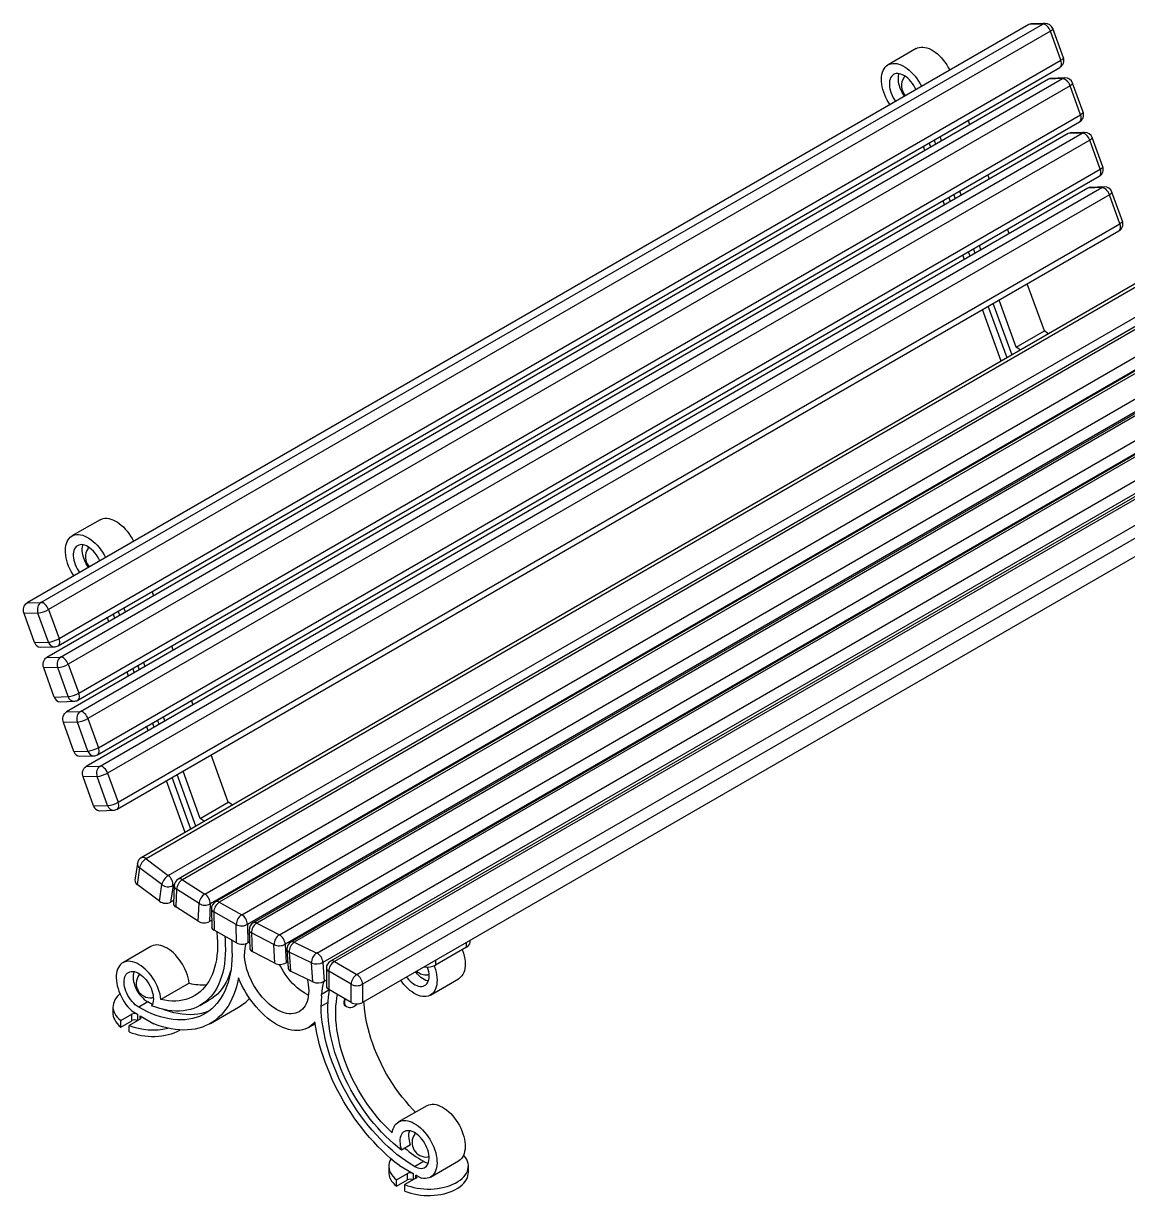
# Model space of a CAD drawing. Header units: millimetres. Extents: x 4278 to 10218, y -3534 to 666.
# Drawn here: x 8074 to 9461, y -2297 to -824 of the extents above; entities that cross this region are included whole.
import ezdxf

# ---------------------------------------------------------------- set-up
doc = ezdxf.new("R2010")
doc.units = ezdxf.units.MM

# ---------------------------------------------------------------- blocks, each defined once
blk = doc.blocks.new('izometria')
at = {"linetype": 'Continuous'}
for p, q in [((2817.1, 1746.8), (1558.5, 1020.2)), ((1576, 1020.8), (2834.6, 1747.4)), ((2844.2, 1738.5), (1585.5, 1011.9)), ((2834.6, 1747.4), (2817.1, 1746.8)), ((2837.6, 1748.3), (2820.1, 1747.7)), ((2857.4, 1702), (2844.2, 1738.5)), ((2860.5, 1705.2), (2847.3, 1741.7)), ((2675.6, 1716.7), (2640.2, 1696.3)), ((1598.7, 975.4), (2857.4, 1702)), ((1597.5, 966.5), (2856.1, 1693.1)), ((1600.7, 952.3), (2859.4, 1678.9)), ((2859.4, 1678.9), (2841.9, 1678.4)), ((2862.4, 1679.8), (2844.9, 1679.2)), ((2841.9, 1678.4), (1583.2, 951.8)), ((2868.9, 1670), (1610.3, 943.4)), ((2882.1, 1633.5), (2868.9, 1670)), ((2885.3, 1636.7), (2872.1, 1673.2)), ((1622.2, 898), (2880.9, 1624.6)), ((1623.5, 906.9), (2882.1, 1633.5)), ((2742.9, 1621.2), (2740.9, 1626.6)), ((2866.6, 1609.9), (1608, 883.3)), ((1625.5, 883.9), (2884.1, 1610.5)), ((2707.5, 1600.8), (2705.6, 1606.2)), ((2884.1, 1610.5), (2866.6, 1609.9)), ((2887.1, 1611.4), (2869.6, 1610.8)), ((2893.7, 1601.6), (1635, 875)), ((2686.6, 1588.7), (2684.7, 1594.1)), ((2693.9, 1593), (2692, 1598.3)), ((2700.2, 1596.6), (2698.3, 1602)), ((2906.9, 1565.1), (2893.7, 1601.6)), ((2910, 1568.3), (2896.8, 1604.8)), ((1648.2, 838.4), (2906.9, 1565.1)), ((1647, 829.6), (2905.6, 1556.2)), ((2767.6, 1552.8), (2765.7, 1558.1)), ((2891.4, 1541.5), (1632.7, 814.9)), ((1650.2, 815.4), (2908.9, 1542)), ((2918.4, 1533.1), (1659.8, 806.5)), ((2724.9, 1528.1), (2723, 1533.5)), ((2732.3, 1532.4), (2730.3, 1537.7)), ((2908.9, 1542), (2891.4, 1541.5)), ((2911.9, 1542.9), (2894.4, 1542.3)), ((2931.6, 1496.6), (2918.4, 1533.1)), ((2934.8, 1499.8), (2921.6, 1536.3)), ((2711.3, 1520.3), (2709.4, 1525.6)), ((2718.7, 1524.5), (2716.7, 1529.9)), ((1671.7, 761.1), (2930.4, 1487.7)), ((1673, 770), (2931.6, 1496.6)), ((2792.4, 1484.3), (2790.4, 1489.7)), ((2743.4, 1456.1), (2741.5, 1461.4)), ((2749.7, 1459.7), (2747.8, 1465.1)), ((2757, 1463.9), (2755.1, 1469.3)), ((2736.1, 1451.8), (2734.1, 1457.2)), ((2960.6, 1426.8), (1702, 700.2)), ((2966.7, 1425.6), (1708, 699)), ((2836.6, 1361.9), (2815.2, 1421.2)), ((1736, 677.9), (2994.6, 1404.5)), ((3007.1, 1399.9), (1748.4, 673.3)), ((3012.4, 1399.2), (1753.8, 672.6)), ((2801.3, 1341.5), (2779.8, 1400.8)), ((2782.3, 1323.9), (2758.9, 1388.7)), ((2789.7, 1328.1), (2766.2, 1393)), ((2796, 1331.7), (2772.5, 1396.6)), ((1782, 654.6), (3040.7, 1381.2)), ((3053.8, 1371.4), (1795.1, 644.8)), ((3058.7, 1371), (1800, 644.4)), ((3047.4, 1368.8), (1788.7, 642.2)), ((1828.3, 628.6), (3086.9, 1355.2)), ((2801.3, 1341.5), (2836.6, 1361.9)), ((3094.1, 1343), (1835.5, 616.4)), ((3101.2, 1345), (1842.6, 618.4)), ((3105.9, 1344.7), (1847.2, 618.1)), ((1875.5, 603.5), (3134.1, 1330.1)), ((3141.5, 1318.1), (1882.9, 591.5)), ((3148.6, 1320.8), (1889.9, 594.2)), ((3153, 1320.6), (1894.3, 594)), ((1922.5, 580.5), (3181.2, 1307.1)), ((3198.2, 1296.9), (1939.6, 570.3)), ((3203.2, 1296.4), (1944.6, 569.8)), ((3188.8, 1295.3), (1930.2, 568.7)), ((1972.8, 553.4), (3231.5, 1280)), ((3238.6, 1267.8), (1979.9, 541.2)), ((3238.6, 1244.9), (1979.9, 518.3)), ((1650.3, 1124.8), (1614.9, 1104.4)), ((1717.6, 1029.3), (1715.6, 1034.7)), ((1558.5, 1020.2), (1576, 1020.8)), ((1572.2, 1007.6), (1554.7, 1007)), ((1567.9, 970.5), (1554.7, 1007)), ((1585.4, 971.1), (1572.2, 1007.6)), ((1585.5, 1011.9), (1598.7, 975.4)), ((1661.3, 996.8), (1659.3, 1002.2)), ((1668.6, 1001.1), (1666.7, 1006.4)), ((1674.9, 1004.7), (1673, 1010.1)), ((1682.2, 1008.9), (1680.3, 1014.3)), ((1567.9, 970.5), (1585.4, 971.1)), ((1575.3, 964.6), (1592.8, 965.2)), ((1742.3, 960.9), (1740.4, 966.2)), ((1583.2, 951.8), (1600.7, 952.3)), ((1610.3, 943.4), (1623.5, 906.9)), ((1707, 940.5), (1705, 945.8)), ((1597, 939.1), (1579.5, 938.6)), ((1592.7, 902.1), (1579.5, 938.6)), ((1610.2, 902.6), (1597, 939.1)), ((1686, 928.4), (1684.1, 933.7)), ((1693.4, 932.6), (1691.4, 938)), ((1699.6, 936.2), (1697.7, 941.6)), ((1592.7, 902.1), (1610.2, 902.6)), ((1600, 896.1), (1617.6, 896.7)), ((1608, 883.3), (1625.5, 883.9)), ((1767.1, 892.4), (1765.1, 897.8)), ((1621.7, 870.7), (1604.2, 870.1)), ((1617.4, 833.6), (1604.2, 870.1)), ((1634.9, 834.2), (1621.7, 870.7)), ((1635, 875), (1648.2, 838.4)), ((1718.1, 864.2), (1716.2, 869.5)), ((1724.4, 867.8), (1722.4, 873.2)), ((1731.7, 872), (1729.8, 877.4)), ((1710.8, 859.9), (1708.8, 865.3)), ((1617.4, 833.6), (1634.9, 834.2)), ((1624.8, 827.7), (1642.3, 828.3)), ((1811.3, 770), (1789.9, 829.3)), ((1632.7, 814.9), (1650.2, 815.4)), ((1646.5, 802.2), (1628.9, 801.7)), ((1642.1, 765.2), (1628.9, 801.7)), ((1659.7, 765.7), (1646.5, 802.2)), ((1659.8, 806.5), (1673, 770)), ((1757, 732), (1733.6, 796.8)), ((1764.4, 736.2), (1740.9, 801.1)), ((1770.7, 739.8), (1747.2, 804.7)), ((1776, 749.6), (1754.5, 808.9)), ((1642.1, 765.2), (1659.7, 765.7)), ((1776, 749.6), (1811.3, 770)), ((1649.5, 759.2), (1667, 759.8)), ((1697.1, 692.9), (1694.1, 672)), ((1708, 699), (1736, 677.9)), ((1699.9, 687.4), (1696.9, 666.5)), ((1727.9, 666.4), (1699.9, 687.4)), ((1724.9, 645.5), (1696.9, 666.5)), ((1724.9, 645.5), (1727.9, 666.4)), ((1741.9, 665.2), (1738.9, 644.3)), ((1743.5, 666.1), (1741.9, 665.2)), ((1743.4, 665.1), (1742.4, 642.9)), ((1753.8, 672.6), (1782, 654.6)), ((1746.3, 660.6), (1745.3, 638.3)), ((1774.6, 642.6), (1746.3, 660.6)), ((1742.6, 646.4), (1738.9, 644.3)), ((1773.6, 620.3), (1745.3, 638.3)), ((1773.6, 620.3), (1774.6, 642.6)), ((1788.7, 642.2), (1787.7, 619.9)), ((1790.1, 636), (1790.5, 612.9)), ((1800, 644.4), (1828.3, 628.6)), ((1790.3, 621.4), (1787.7, 619.9)), ((1821.3, 616.3), (1793.1, 632.1)), ((1793.1, 632.1), (1793.4, 609)), ((1821.7, 593.2), (1793.4, 609)), ((1821.7, 593.2), (1821.3, 616.3)), ((1835.5, 616.4), (1835.8, 593.4)), ((1837.6, 609.4), (1838.6, 585.9)), ((1868.7, 591), (1840.5, 605.7)), ((1840.5, 605.7), (1841.5, 582.3)), ((1847.2, 618.1), (1875.5, 603.5)), ((1815.4, 596.7), (1815.7, 593.6)), ((1838.2, 594.7), (1835.8, 593.4)), ((1869.7, 567.6), (1868.7, 591)), ((1882.9, 591.5), (1883.9, 568)), ((1894.3, 594), (1922.5, 580.5)), ((2110.7, 587.8), (2110.7, 593.9)), ((2115.1, 593.9), (2115.1, 596.4)), ((1714.2, 588.7), (1678.8, 568.3)), ((1869.7, 567.6), (1841.5, 582.3)), ((1885, 584.9), (1886.6, 561.1)), ((1916, 568), (1887.9, 581.5)), ((1887.9, 581.5), (1889.5, 557.7)), ((2110.7, 587.8), (2071.8, 565.3)), ((1886, 569.3), (1883.9, 568)), ((1917.7, 544.2), (1916, 568)), ((1930.2, 568.7), (1931.8, 544.9)), ((1934.6, 561.6), (1934.6, 538.7)), ((1944.6, 569.8), (1972.8, 553.4)), ((2071.8, 571.4), (2071.8, 565.3)), ((1917.7, 544.2), (1889.5, 557.7)), ((1934.6, 546.5), (1931.8, 544.9)), ((1965.8, 541.2), (1937.5, 557.5)), ((1937.5, 557.5), (1937.5, 534.7)), ((2065.3, 527.6), (2100.7, 548)), ((1762.2, 542.6), (1726.8, 522.2)), ((1938.4, 534.2), (1928.5, 528.5)), ((1965.8, 518.3), (1937.5, 534.7)), ((1965.8, 518.3), (1965.8, 541.2)), ((1979.9, 541.2), (1979.9, 518.3)), ((1710.2, 519), (1698.8, 512.4)), ((1775.8, 514.6), (1787.1, 521.1)), ((1928, 513.7), (1936.7, 518.7)), ((1666.5, 512.8), (1666.5, 504.7)), ((1676.3, 495.7), (1690, 503.6)), ((1690, 507.7), (1697.1, 503.6)), ((1690, 495.5), (1690, 503.6)), ((1697.1, 503.6), (1697.1, 495.5)), ((1700.6, 501.6), (1717.8, 491.7)), ((1700.6, 497.5), (1700.6, 501.6)), ((1788.8, 492.1), (1824.2, 512.5)), ((1958.5, 513.9), (1959.6, 513.3)), ((1676.3, 487.5), (1676.3, 495.7)), ((1676.3, 487.5), (1690, 495.5)), ((1700.6, 497.5), (1686.9, 489.6)), ((1686.9, 481.4), (1686.9, 489.6)), ((1912.1, 486.8), (1920.4, 491.7)), ((2060.7, 388.7), (2025.3, 368.3)), ((2040.4, 339.5), (2029.1, 333)), ((2013, 312.8), (2013, 304.6)), ((2026.4, 313.5), (2043.6, 303.6)), ((2045.3, 312.4), (2056.6, 318.9)), ((2065.3, 299), (2100.7, 319.4)), ((2113, 304.6), (2113, 312.8)), ((2022.7, 295.7), (2036.5, 303.6)), ((2022.7, 287.5), (2022.7, 295.7)), ((2022.7, 287.5), (2036.5, 295.5)), ((2047.1, 297.5), (2033.3, 289.6)), ((2036.5, 295.5), (2036.5, 303.6)), ((2043.6, 303.6), (2043.6, 295.5)), ((2047.1, 301.6), (2054.2, 297.5)), ((2047.1, 297.5), (2047.1, 301.6)), ((2033.3, 281.4), (2033.3, 289.6))]:
    blk.add_line(p, q, dxfattribs=at)
at = {"linetype": 'Continuous', "flags": 128}
for points in [[(2844.2, 1738.5), (2843.4, 1740.2), (2842.5, 1741.9), (2841.3, 1743.5), (2840, 1744.9), (2838.7, 1746), (2837.3, 1746.8), (2835.9, 1747.3), (2834.6, 1747.4)], [(2847.3, 1741.7), (2847.4, 1741.3), (2847.1, 1740.7), (2846.4, 1740), (2845.5, 1739.3), (2844.2, 1738.5)], [(2675.6, 1716.7), (2677.3, 1717.5), (2679.4, 1718.2), (2681.6, 1718.5), (2684, 1718.5), (2686.5, 1718.2), (2689, 1717.6), (2691.7, 1716.7), (2694.3, 1715.4), (2697, 1713.9), (2699.6, 1712), (2702.2, 1709.9), (2704.8, 1707.6), (2707.3, 1705), (2709.6, 1702.3), (2711.9, 1699.3), (2714, 1696.2), (2715.9, 1693), (2717.7, 1689.7), (2717.8, 1689.5)], [(2642.7, 1646.1), (2641.2, 1648.5), (2639.3, 1651.8), (2637.6, 1655.1), (2636.1, 1658.5), (2634.8, 1662), (2633.8, 1665.4), (2632.9, 1668.8), (2632.4, 1672.1), (2632, 1675.4), (2632, 1678.5), (2632.1, 1681.5), (2632.6, 1684.3), (2633.2, 1686.9), (2634.1, 1689.2), (2635.3, 1691.4), (2636.6, 1693.2), (2638.2, 1694.8), (2640, 1696.1), (2641.9, 1697.1), (2644, 1697.7), (2646.3, 1698.1), (2648.6, 1698.1), (2651.1, 1697.8), (2653.7, 1697.2), (2656.3, 1696.2), (2658.9, 1695), (2661.6, 1693.5), (2664.3, 1691.6), (2666.9, 1689.5), (2669.4, 1687.2), (2671.9, 1684.6), (2674.3, 1681.9), (2676.5, 1678.9), (2678.6, 1675.8), (2680.6, 1672.6), (2682.3, 1669.3), (2682.4, 1669.1)], [(2856.1, 1693.1), (2856.6, 1693.4), (2857.4, 1694.3), (2857.9, 1695.4), (2858.2, 1696.8), (2858.2, 1698.4), (2857.9, 1700.2), (2857.4, 1702)], [(2860.5, 1705.2), (2860.6, 1704.8), (2860.3, 1704.2), (2859.6, 1703.5), (2858.7, 1702.7), (2857.4, 1702)], [(2675.4, 1665), (2674.1, 1667.6), (2672.5, 1670.3), (2670.9, 1672.8), (2669, 1675.2), (2667.1, 1677.4), (2665, 1679.4), (2662.9, 1681.1), (2660.8, 1682.5), (2658.6, 1683.7), (2656.5, 1684.6), (2654.4, 1685.1), (2652.4, 1685.4), (2650.5, 1685.3), (2648.8, 1684.8), (2647.1, 1684.1), (2645.7, 1683), (2644.5, 1681.7), (2643.5, 1680.1), (2642.7, 1678.2), (2642.2, 1676.1), (2641.9, 1673.8), (2641.9, 1671.3), (2642.1, 1668.7), (2642.6, 1666), (2643.3, 1663.2), (2644.2, 1660.5), (2645.4, 1657.7), (2646.8, 1655), (2648.3, 1652.4), (2649.8, 1650.2)], [(2661.1, 1656.7), (2659.6, 1658.9), (2658.1, 1661.5), (2656.7, 1664.2), (2655.5, 1667), (2654.6, 1669.8), (2653.9, 1672.5), (2653.4, 1675.2), (2653.2, 1677.8), (2653.2, 1680.3), (2653.5, 1682.6), (2654, 1684.7), (2654.2, 1685.2)], [(2660.5, 1680.8), (2660.8, 1681.2), (2661.6, 1682)], [(2868.9, 1670), (2868.2, 1671.8), (2867.2, 1673.5), (2866.1, 1675), (2864.8, 1676.4), (2863.4, 1677.5), (2862, 1678.3), (2860.7, 1678.8), (2859.4, 1678.9)], [(2872.1, 1673.2), (2872.1, 1672.8), (2871.8, 1672.2), (2871.2, 1671.6), (2870.2, 1670.8), (2868.9, 1670)], [(2885.3, 1636.7), (2885.3, 1636.3), (2885, 1635.7), (2884.4, 1635.1), (2883.4, 1634.3), (2882.1, 1633.5)], [(2880.9, 1624.6), (2881.3, 1624.9), (2882.1, 1625.8), (2882.6, 1627), (2882.9, 1628.4), (2882.9, 1630), (2882.7, 1631.7), (2882.1, 1633.5)], [(2893.7, 1601.6), (2892.9, 1603.3), (2892, 1605), (2890.8, 1606.6), (2889.5, 1608), (2888.2, 1609.1), (2886.8, 1609.9), (2885.4, 1610.4), (2884.1, 1610.5)], [(2896.8, 1604.8), (2896.9, 1604.4), (2896.6, 1603.8), (2895.9, 1603.1), (2894.9, 1602.4), (2893.7, 1601.6)], [(2905.6, 1556.2), (2906.1, 1556.5), (2906.9, 1557.4), (2907.4, 1558.5), (2907.7, 1559.9), (2907.7, 1561.5), (2907.4, 1563.3), (2906.9, 1565.1)], [(2910, 1568.3), (2910.1, 1567.9), (2909.8, 1567.3), (2909.1, 1566.6), (2908.1, 1565.8), (2906.9, 1565.1)], [(2918.4, 1533.1), (2917.7, 1534.9), (2916.7, 1536.6), (2915.5, 1538.1), (2914.3, 1539.5), (2912.9, 1540.6), (2911.5, 1541.4), (2910.2, 1541.9), (2908.9, 1542)], [(2921.6, 1536.3), (2921.6, 1535.9), (2921.3, 1535.3), (2920.7, 1534.7), (2919.7, 1533.9), (2918.4, 1533.1)], [(2930.4, 1487.7), (2930.8, 1488), (2931.6, 1488.9), (2932.1, 1490.1), (2932.4, 1491.5), (2932.4, 1493.1), (2932.2, 1494.8), (2931.6, 1496.6)], [(2934.8, 1499.8), (2934.8, 1499.4), (2934.5, 1498.8), (2933.9, 1498.1), (2932.9, 1497.4), (2931.6, 1496.6)], [(2841.9, 1358.2), (2839.8, 1359.7), (2836.6, 1361.9)], [(2806.5, 1337.8), (2804.5, 1339.3), (2801.3, 1341.5)], [(1650.3, 1124.8), (1652, 1125.6), (1654.1, 1126.3), (1656.3, 1126.6), (1658.7, 1126.6), (1661.2, 1126.3), (1663.7, 1125.7), (1666.3, 1124.8), (1669, 1123.5), (1671.7, 1122), (1674.3, 1120.1), (1676.9, 1118.1), (1679.5, 1115.7), (1682, 1113.1), (1684.3, 1110.4), (1686.6, 1107.4), (1688.7, 1104.3), (1690.6, 1101.1), (1692.4, 1097.8), (1692.5, 1097.6)], [(1617.4, 1054.2), (1615.9, 1056.6), (1614, 1059.9), (1612.3, 1063.2), (1610.8, 1066.6), (1609.5, 1070.1), (1608.5, 1073.5), (1607.6, 1076.9), (1607.1, 1080.3), (1606.7, 1083.5), (1606.7, 1086.6), (1606.8, 1089.6), (1607.2, 1092.4), (1607.9, 1095), (1608.8, 1097.3), (1610, 1099.5), (1611.3, 1101.3), (1612.9, 1102.9), (1614.7, 1104.2), (1616.6, 1105.2), (1618.7, 1105.8), (1621, 1106.2), (1623.3, 1106.2), (1625.8, 1105.9), (1628.4, 1105.3), (1631, 1104.3), (1633.6, 1103.1), (1636.3, 1101.6), (1639, 1099.7), (1641.6, 1097.6), (1644.1, 1095.3), (1646.6, 1092.7), (1649, 1090), (1651.2, 1087), (1653.3, 1083.9), (1655.3, 1080.7), (1657, 1077.4), (1657.1, 1077.2)], [(1650.1, 1073.1), (1648.8, 1075.8), (1647.2, 1078.4), (1645.6, 1080.9), (1643.7, 1083.3), (1641.8, 1085.5), (1639.7, 1087.5), (1637.6, 1089.2), (1635.5, 1090.6), (1633.3, 1091.8), (1631.2, 1092.7), (1629.1, 1093.2), (1627.1, 1093.5), (1625.2, 1093.4), (1623.4, 1092.9), (1621.8, 1092.2), (1620.4, 1091.1), (1619.2, 1089.8), (1618.2, 1088.2), (1617.4, 1086.3), (1616.9, 1084.2), (1616.6, 1081.9), (1616.6, 1079.4), (1616.8, 1076.8), (1617.3, 1074.1), (1618, 1071.4), (1618.9, 1068.6), (1620.1, 1065.8), (1621.4, 1063.1), (1623, 1060.5), (1624.5, 1058.3)], [(1635.8, 1064.8), (1634.3, 1067), (1632.8, 1069.6), (1631.4, 1072.3), (1630.2, 1075.1), (1629.3, 1077.9), (1628.6, 1080.6), (1628.1, 1083.3), (1627.9, 1086), (1627.9, 1088.4), (1628.2, 1090.7), (1628.7, 1092.8), (1628.9, 1093.3)], [(1635.2, 1088.9), (1635.5, 1089.3), (1636.3, 1090.1)], [(1554.7, 1007), (1554.2, 1008.9), (1554, 1010.8), (1554.1, 1012.8), (1554.4, 1014.7), (1555.1, 1016.4), (1556, 1018), (1557.2, 1019.3), (1558.5, 1020.2)], [(1576, 1020.8), (1574.7, 1019.8), (1573.5, 1018.5), (1572.6, 1017), (1572, 1015.2), (1571.6, 1013.3), (1571.5, 1011.4), (1571.7, 1009.4), (1572.2, 1007.6)], [(1585.5, 1011.9), (1584.8, 1013.6), (1583.8, 1015.3), (1582.7, 1016.9), (1581.4, 1018.3), (1580, 1019.4), (1578.6, 1020.2), (1577.3, 1020.6), (1576, 1020.8)], [(1597.5, 966.5), (1597.9, 966.8), (1598.7, 967.7), (1599.2, 968.8), (1599.5, 970.2), (1599.5, 971.8), (1599.3, 973.6), (1598.7, 975.4)], [(1579.5, 938.6), (1578.9, 940.4), (1578.7, 942.4), (1578.8, 944.3), (1579.2, 946.2), (1579.9, 948), (1580.8, 949.5), (1581.9, 950.8), (1583.2, 951.8)], [(1600.7, 952.3), (1599.4, 951.4), (1598.3, 950.1), (1597.4, 948.5), (1596.7, 946.8), (1596.3, 944.9), (1596.2, 942.9), (1596.5, 941), (1597, 939.1)], [(1610.3, 943.4), (1609.5, 945.2), (1608.6, 946.9), (1607.4, 948.4), (1606.1, 949.8), (1604.8, 950.9), (1603.4, 951.7), (1602, 952.2), (1600.7, 952.3)], [(1622.2, 898), (1622.7, 898.3), (1623.5, 899.2), (1624, 900.4), (1624.3, 901.8), (1624.3, 903.4), (1624, 905.1), (1623.5, 906.9)], [(1625.5, 883.9), (1624.2, 882.9), (1623, 881.6), (1622.1, 880.1), (1621.5, 878.3), (1621.1, 876.4), (1621, 874.5), (1621.2, 872.5), (1621.7, 870.7)], [(1635, 875), (1634.3, 876.7), (1633.3, 878.4), (1632.2, 880), (1630.9, 881.4), (1629.5, 882.5), (1628.1, 883.3), (1626.8, 883.7), (1625.5, 883.9)], [(1604.2, 870.1), (1603.7, 872), (1603.5, 873.9), (1603.6, 875.9), (1603.9, 877.8), (1604.6, 879.5), (1605.5, 881.1), (1606.7, 882.4), (1608, 883.3)], [(1647, 829.6), (1647.4, 829.9), (1648.2, 830.8), (1648.7, 831.9), (1649, 833.3), (1649, 834.9), (1648.8, 836.7), (1648.2, 838.4)], [(1628.9, 801.7), (1628.4, 803.5), (1628.2, 805.5), (1628.3, 807.4), (1628.7, 809.3), (1629.3, 811.1), (1630.3, 812.6), (1631.4, 813.9), (1632.7, 814.9)], [(1650.2, 815.4), (1648.9, 814.5), (1647.8, 813.2), (1646.9, 811.6), (1646.2, 809.9), (1645.8, 808), (1645.7, 806), (1646, 804.1), (1646.5, 802.2)], [(1659.8, 806.5), (1659, 808.3), (1658, 810), (1656.9, 811.5), (1655.6, 812.9), (1654.3, 814), (1652.9, 814.8), (1651.5, 815.3), (1650.2, 815.4)], [(1671.7, 761.1), (1672.2, 761.4), (1672.9, 762.3), (1673.5, 763.5), (1673.8, 764.9), (1673.8, 766.5), (1673.5, 768.2), (1673, 770)], [(1816.6, 766.3), (1814.5, 767.8), (1811.3, 770)], [(1781.2, 745.9), (1779.2, 747.4), (1776, 749.6)], [(1708, 699), (1706.6, 699.9), (1705.3, 700.4), (1704, 700.6), (1702.8, 700.5), (1702, 700.2)], [(1796.9, 607.1), (1797, 606.3), (1797.5, 600.3), (1797.8, 594.3), (1797.8, 588.5), (1797.6, 582.9), (1797.1, 577.4), (1796.4, 572.1), (1795.4, 567), (1794.2, 562.1), (1792.7, 557.5), (1791, 553), (1789, 548.8), (1786.9, 544.9), (1784.5, 541.2), (1781.8, 537.8), (1779, 534.6), (1776, 531.8), (1772.7, 529.2), (1769.3, 527), (1765.7, 525.1), (1761.9, 523.5), (1758, 522.2), (1753.9, 521.2), (1749.7, 520.5), (1745.3, 520.2), (1740.9, 520.2), (1736.3, 520.5), (1731.6, 521.2), (1726.8, 522.2)], [(1762.2, 542.6), (1761.7, 545.9), (1760.9, 549.3), (1759.9, 552.7), (1758.7, 556.2), (1757.3, 559.6), (1755.6, 563), (1753.8, 566.3), (1751.8, 569.5), (1749.6, 572.5), (1747.3, 575.4), (1744.9, 578.1), (1742.4, 580.6), (1739.8, 582.9), (1737.2, 584.8), (1734.5, 586.6), (1731.8, 588), (1729.2, 589.1), (1726.6, 589.9), (1724, 590.4), (1721.6, 590.6), (1719.3, 590.4), (1717.1, 589.9), (1715, 589.1), (1714.2, 588.7)], [(1806.9, 601.5), (1807.3, 597.2), (1807.6, 590.9), (1807.7, 584.7), (1807.6, 578.6), (1807.2, 572.7), (1806.5, 567), (1805.6, 561.5), (1804.4, 556.2), (1803, 551.1), (1801.3, 546.2), (1799.4, 541.6), (1797.2, 537.2), (1794.8, 533.1), (1792.2, 529.3), (1789.3, 525.8), (1786.2, 522.5), (1783, 519.6), (1779.5, 516.9), (1775.8, 514.6), (1772, 512.6), (1767.9, 510.9), (1763.7, 509.5), (1759.4, 508.5), (1754.9, 507.8), (1750.2, 507.4), (1745.5, 507.4), (1740.6, 507.7), (1735.7, 508.4), (1730.6, 509.4), (1725.5, 510.7), (1720.3, 512.3), (1715, 514.3)], [(1816.2, 578.2), (1816, 571.9), (1815.5, 565.8), (1814.8, 559.9), (1813.8, 554.2), (1812.6, 548.7), (1811.1, 543.4), (1809.3, 538.4), (1807.3, 533.5), (1805.1, 529), (1802.6, 524.7), (1799.9, 520.7), (1797, 517), (1793.8, 513.5), (1790.5, 510.4), (1786.9, 507.5), (1783.2, 505), (1779.2, 502.8), (1775.1, 500.9), (1770.8, 499.3), (1766.4, 498.1), (1761.8, 497.2), (1757, 496.7), (1752.2, 496.4), (1747.2, 496.5), (1742.1, 497), (1736.9, 497.8), (1731.6, 498.9), (1726.3, 500.3), (1720.8, 502.1), (1715.4, 504.2), (1709.9, 506.6), (1704.4, 509.4), (1698.8, 512.4)], [(1910.6, 547.6), (1911.3, 544.4), (1911.9, 540.4), (1912.3, 536.6), (1912.4, 532.9), (1912.3, 529.3), (1911.9, 525.9), (1911.3, 522.6), (1910.4, 519.6), (1909.3, 516.8), (1908, 514.3), (1906.4, 512), (1904.7, 509.9), (1902.7, 508.2), (1900.6, 506.8), (1898.3, 505.6), (1895.8, 504.8), (1893.1, 504.3), (1890.4, 504.1), (1887.5, 504.2), (1884.5, 504.7), (1881.5, 505.4), (1878.4, 506.5), (1875.2, 507.9), (1872.1, 509.6), (1868.9, 511.6), (1865.8, 513.8), (1862.7, 516.3), (1859.6, 519.1), (1856.7, 522), (1853.8, 525.2), (1851, 528.6), (1848.4, 532.1), (1845.9, 535.8), (1843.6, 539.7), (1841.4, 543.6), (1839.5, 547.6), (1837.7, 551.6), (1836.2, 555.7), (1834.8, 559.8), (1833.8, 563.9), (1832.9, 567.9), (1832.3, 571.8), (1831.9, 575.7), (1831.8, 579.4), (1831.8, 579.4)], [(2105.3, 584.6), (2105.7, 583.5), (2106.8, 580.1), (2107.7, 576.7), (2108.4, 573.3), (2108.8, 570), (2109, 566.9), (2108.9, 563.8), (2108.5, 561), (2108, 558.3), (2107.1, 555.9), (2106.1, 553.7), (2104.8, 551.7), (2103.3, 550), (2101.6, 548.6), (2100.7, 548)], [(1726.8, 522.2), (1726.3, 525.5), (1725.6, 528.9), (1724.6, 532.3), (1723.4, 535.8), (1721.9, 539.2), (1720.3, 542.6), (1718.5, 545.9), (1716.4, 549.1), (1714.3, 552.1), (1712, 555), (1709.5, 557.7), (1707, 560.2), (1704.4, 562.4), (1701.8, 564.4), (1699.1, 566.1), (1696.5, 567.6), (1693.8, 568.7), (1691.2, 569.5), (1688.7, 570), (1686.2, 570.2), (1683.9, 570), (1681.7, 569.5), (1679.7, 568.7), (1677.8, 567.6), (1676.1, 566.2), (1674.6, 564.5), (1673.3, 562.5), (1672.3, 560.3), (1671.5, 557.8), (1670.9, 555.1), (1670.6, 552.2), (1670.6, 549.2), (1670.8, 546), (1671.2, 542.7), (1671.9, 539.3), (1672.8, 535.9), (1674, 532.4), (1675.4, 529), (1677, 525.6), (1678.8, 522.3), (1680.7, 519), (1682.8, 516), (1685.1, 513), (1687.5, 510.3), (1690, 507.7)], [(1912.1, 527.6), (1910.6, 528.3), (1907.4, 530), (1904.3, 532), (1901.1, 534.2), (1898, 536.7), (1895, 539.5), (1892, 542.4), (1889.1, 545.6), (1886.4, 549), (1883.7, 552.6), (1881.3, 556.3), (1878.9, 560.1), (1876.8, 564), (1875.7, 566.2)], [(2069.9, 564.4), (2070.3, 563.1), (2071.5, 559.7), (2072.4, 556.3), (2073, 552.9), (2073.4, 549.6), (2073.6, 546.5), (2073.5, 543.4), (2073.2, 540.6), (2072.6, 537.9), (2071.8, 535.5), (2070.7, 533.2), (2069.4, 531.3), (2068, 529.6), (2066.3, 528.2), (2064.4, 527.1), (2062.3, 526.3), (2060.1, 525.9), (2057.8, 525.8), (2055.3, 525.9), (2052.8, 526.4), (2050.2, 527.3), (2047.6, 528.4), (2044.9, 529.8), (2042.3, 531.6), (2039.6, 533.6), (2037, 535.8), (2034.5, 538.3), (2032.1, 541), (2029.8, 543.9), (2028.2, 546.2)], [(2035.3, 550.3), (2035.9, 549.5), (2037.8, 547.2), (2039.8, 545.2), (2041.9, 543.4), (2044.1, 541.8), (2046.2, 540.5), (2048.4, 539.6), (2050.5, 538.9), (2052.5, 538.6), (2054.4, 538.6), (2056.2, 538.9), (2057.9, 539.5), (2059.4, 540.5), (2060.7, 541.7), (2061.7, 543.2), (2062.6, 545), (2063.2, 547.1), (2063.6, 549.3), (2063.7, 551.7), (2063.6, 554.3), (2063.2, 556.9), (2062.6, 559.7), (2061.7, 562.5), (2061.6, 562.8)], [(1698.8, 512.4), (1696.7, 513.8), (1694.5, 515.5), (1692.5, 517.4), (1690.5, 519.6), (1688.6, 521.9), (1686.9, 524.5), (1685.3, 527.1), (1683.9, 529.9), (1682.8, 532.6), (1681.8, 535.4), (1681.1, 538.2), (1680.7, 540.9), (1680.5, 543.6), (1680.5, 546), (1680.8, 548.3), (1681.4, 550.4), (1682.2, 552.3), (1683.2, 553.9), (1684.5, 555.2), (1686, 556.2), (1687.6, 556.9), (1689.4, 557.3), (1691.3, 557.4), (1693.4, 557.1), (1695.5, 556.5), (1697.6, 555.5), (1699.8, 554.3), (1702, 552.8), (1704.1, 551), (1706.1, 549), (1708.1, 546.7), (1709.9, 544.3), (1711.5, 541.7), (1713, 539), (1714.3, 536.2), (1715.4, 533.4), (1716.2, 530.6), (1716.8, 527.9), (1717.1, 525.2), (1717.2, 522.6), (1717.1, 520.2), (1716.6, 518), (1716, 516), (1715, 514.3)], [(1692.8, 557.2), (1692.7, 557), (1692.1, 554.9), (1691.8, 552.6), (1691.8, 550.1), (1692, 547.5), (1692.4, 544.8), (1693.1, 542), (1694.1, 539.2), (1695.2, 536.4), (1696.6, 533.6), (1698.2, 531), (1699.9, 528.5), (1701.8, 526.1), (1703.8, 524), (1705.8, 522), (1708, 520.4), (1710.2, 519)], [(1700.2, 554), (1699.9, 553.8), (1699.1, 552.8)], [(1824.1, 549.3), (1822.9, 543.6), (1821.5, 538.1), (1819.9, 532.8), (1818.1, 527.7), (1816, 522.9), (1813.7, 518.3), (1811.1, 513.9), (1808.3, 509.8), (1805.4, 506), (1802.2, 502.5), (1798.8, 499.3), (1795.2, 496.3), (1791.4, 493.6), (1787.4, 491.3), (1783.3, 489.3), (1779, 487.5), (1774.5, 486.1), (1769.9, 485), (1765.2, 484.2), (1760.3, 483.8), (1755.3, 483.7), (1750.2, 483.8), (1745, 484.4), (1739.7, 485.2), (1734.3, 486.3), (1728.8, 487.8), (1723.3, 489.6), (1717.8, 491.7)], [(1814.6, 558.6), (1814.3, 557.6), (1812.6, 552.7), (1810.7, 548.1), (1808.5, 543.8), (1806.1, 539.7), (1803.5, 535.8), (1800.6, 532.3), (1797.6, 529), (1794.3, 526.1), (1790.8, 523.4), (1787.1, 521.1)], [(1920.1, 493.9), (1918, 491.4), (1915.6, 489.3), (1913.1, 487.5), (1910.4, 485.9), (1907.5, 484.7), (1904.4, 483.9), (1901.2, 483.3), (1897.9, 483.1), (1894.4, 483.2), (1890.8, 483.7), (1887.2, 484.5), (1883.5, 485.6), (1879.7, 487), (1875.9, 488.7), (1872.1, 490.8), (1868.3, 493.2), (1864.5, 495.8), (1860.7, 498.7), (1857, 501.9), (1853.3, 505.3), (1849.8, 509), (1846.3, 512.9), (1843, 516.9), (1839.7, 521.2), (1836.7, 525.6), (1833.8, 530.2), (1831.1, 534.8), (1828.5, 539.6), (1826.2, 544.4), (1824.1, 549.3)], [(2062.7, 545.3), (2061.8, 545.5), (2059.7, 546.1), (2057.5, 547.1), (2055.4, 548.4), (2053.2, 549.9), (2051.1, 551.7), (2049.1, 553.8), (2047.2, 556), (2046.6, 556.8)], [(2063.7, 553.3), (2062.9, 553.1), (2062, 552.9)], [(2029.1, 333), (2024, 337), (2018.8, 341.3), (2013.8, 345.8), (2008.8, 350.6), (2003.9, 355.6), (1999.1, 360.8), (1994.4, 366.2), (1989.8, 371.8), (1985.4, 377.6), (1981.1, 383.5), (1976.9, 389.6), (1972.9, 395.9), (1969.1, 402.2), (1965.4, 408.7), (1961.9, 415.2), (1958.7, 421.8), (1955.6, 428.5), (1952.7, 435.2), (1950.1, 442), (1947.6, 448.8), (1945.4, 455.5), (1943.5, 462.3), (1941.7, 469), (1940.2, 475.7), (1939, 482.3), (1938, 488.8), (1937.2, 495.2), (1936.7, 501.6), (1936.5, 507.8), (1936.5, 513.8), (1936.7, 519.7), (1937.2, 525.5), (1938, 531), (1938.5, 534.1)], [(1675.3, 529.2), (1674.4, 528.4), (1672.3, 526.3), (1670.4, 524), (1668.9, 521.7), (1667.8, 519.3), (1667, 516.9), (1666.6, 514.4), (1666.5, 511.9), (1666.9, 509.4), (1667.6, 507), (1668.6, 504.6), (1670, 502.2), (1671.8, 499.9), (1673.9, 497.8), (1676.3, 495.7)], [(1715.9, 515.8), (1715.7, 515.9), (1710.2, 519)], [(2017.3, 354.5), (2012.6, 359), (2007.9, 363.7), (2003.4, 368.6), (1998.9, 373.8), (1994.6, 379.1), (1990.3, 384.6), (1986.3, 390.3), (1982.3, 396.1), (1978.6, 402.1), (1975, 408.1), (1971.6, 414.3), (1968.3, 420.5), (1965.3, 426.8), (1962.5, 433.2), (1959.8, 439.6), (1957.4, 446.1), (1955.3, 452.5), (1953.3, 458.9), (1951.6, 465.3), (1950.1, 471.7), (1948.9, 478), (1947.9, 484.2), (1947.1, 490.3), (1946.6, 496.3), (1946.4, 502.2), (1946.4, 508), (1946.6, 513.6), (1947.1, 519), (1947.9, 524.3), (1948.6, 528.2)], [(2046.7, 380.6), (2043.3, 384.1), (2038.7, 389.1), (2034.3, 394.2), (2029.9, 399.5), (2025.7, 405), (2021.6, 410.7), (2017.7, 416.5), (2013.9, 422.5), (2010.3, 428.5), (2006.9, 434.7), (2003.7, 440.9), (2000.7, 447.3), (1997.8, 453.6), (1995.2, 460), (1992.8, 466.5), (1990.6, 472.9), (1988.7, 479.3), (1986.9, 485.7), (1985.5, 492.1), (1984.2, 498.4), (1983.2, 504.6), (1982.5, 510.7), (1982, 516.7), (1981.8, 519.4)], [(1666.5, 504.7), (1666.5, 503.7), (1666.9, 501.3), (1667.6, 498.8), (1668.6, 496.4), (1670, 494.1), (1671.8, 491.8), (1673.9, 489.6), (1676.3, 487.5)], [(1787.3, 507.8), (1786.4, 507.4), (1782.1, 505.9), (1777.7, 504.6), (1773.1, 503.8), (1768.3, 503.2), (1763.5, 503), (1758.5, 503.1), (1753.4, 503.5), (1748.2, 504.3), (1742.9, 505.4), (1737.6, 506.9), (1732.2, 508.7), (1729.7, 509.6)], [(2045.3, 312.4), (2039.8, 315.8), (2034.3, 319.4), (2028.8, 323.3), (2023.3, 327.5), (2017.9, 332), (2012.6, 336.7), (2007.3, 341.7), (2002.1, 346.9), (1997, 352.3), (1992, 358), (1987.1, 363.8), (1982.4, 369.8), (1977.8, 376.1), (1973.4, 382.4), (1969.1, 388.9), (1964.9, 395.6), (1961, 402.3), (1957.2, 409.2), (1953.7, 416.1), (1950.3, 423.2), (1947.2, 430.2), (1944.3, 437.3), (1941.6, 444.5), (1939.1, 451.6), (1936.9, 458.8), (1934.9, 465.9), (1933.1, 472.9), (1931.6, 480), (1930.4, 486.9), (1929.4, 493.8), (1928.6, 500.5), (1928.2, 507.2), (1928, 513.7)], [(2026.4, 313.5), (2020.8, 317.9), (2015.3, 322.4), (2009.9, 327.3), (2004.5, 332.3), (1999.2, 337.6), (1994, 343.1), (1988.9, 348.8), (1983.9, 354.7), (1979, 360.8), (1974.2, 367.1), (1969.6, 373.5), (1965.2, 380), (1960.9, 386.7), (1956.7, 393.6), (1952.8, 400.5), (1949, 407.5), (1945.4, 414.6), (1942, 421.8), (1938.8, 429), (1935.8, 436.2), (1933.1, 443.5), (1930.5, 450.8), (1928.2, 458.1), (1926.1, 465.3), (1924.2, 472.6), (1922.6, 479.7), (1921.2, 486.8), (1920.1, 493.9)], [(1686.9, 481.4), (1690.4, 480), (1694.2, 478.8), (1698.1, 477.8), (1702.2, 477), (1706.4, 476.4), (1710.6, 476), (1714.9, 475.8), (1719.2, 475.8), (1723.5, 476.1), (1727.7, 476.5), (1731.9, 477.2), (1735.9, 478.1), (1739.8, 479.1), (1743.5, 480.4), (1747, 481.8), (1750.3, 483.4), (1751, 483.8)], [(2060.7, 388.7), (2061.1, 388.9), (2063.1, 389.8), (2065.2, 390.3), (2067.6, 390.6), (2070, 390.5), (2072.5, 390), (2075.1, 389.3), (2077.7, 388.2), (2080.4, 386.9), (2083.1, 385.2), (2085.7, 383.3), (2088.3, 381.1), (2090.8, 378.7), (2093.3, 376), (2095.6, 373.2), (2097.8, 370.1), (2099.9, 367), (2101.7, 363.7), (2103.4, 360.3), (2104.9, 356.9), (2106.2, 353.5), (2107.2, 350), (2108, 346.6), (2108.6, 343.3), (2108.9, 340), (2109, 336.9), (2108.8, 333.9), (2108.3, 331.2), (2107.6, 328.6), (2106.7, 326.2), (2105.5, 324.1), (2104.2, 322.3), (2102.6, 320.7), (2100.8, 319.5), (2100.7, 319.4)], [(2017.3, 354.5), (2017.8, 357.2), (2018.6, 359.7), (2019.6, 362), (2020.8, 364.1), (2022.2, 365.8), (2023.9, 367.3), (2025.7, 368.5), (2027.7, 369.4), (2029.9, 369.9), (2032.2, 370.1), (2034.6, 370), (2037.1, 369.6), (2039.7, 368.9), (2042.4, 367.8), (2045, 366.5), (2047.7, 364.8), (2050.4, 362.9), (2053, 360.7), (2055.5, 358.2), (2057.9, 355.6), (2060.3, 352.7), (2062.5, 349.7), (2064.5, 346.6), (2066.4, 343.3), (2068.1, 339.9), (2069.6, 336.5), (2070.8, 333), (2071.9, 329.6), (2072.7, 326.2), (2073.2, 322.9), (2073.5, 319.6), (2073.6, 316.5), (2073.4, 313.5), (2073, 310.7), (2072.3, 308.2), (2071.3, 305.8), (2070.2, 303.7), (2068.8, 301.9), (2067.2, 300.3), (2065.4, 299), (2063.4, 298.1), (2061.3, 297.5), (2059, 297.2), (2056.7, 297.2), (2054.2, 297.5)], [(2045.3, 312.4), (2047.5, 311.3), (2049.6, 310.5), (2051.7, 310), (2053.7, 309.9), (2055.6, 310.1), (2057.3, 310.6), (2058.9, 311.5), (2060.2, 312.6), (2061.4, 314.1), (2062.3, 315.8), (2063, 317.8), (2063.5, 319.9), (2063.7, 322.3), (2063.6, 324.9), (2063.3, 327.5), (2062.8, 330.3), (2062, 333.1), (2060.9, 335.9), (2059.7, 338.7), (2058.2, 341.4), (2056.6, 344), (2054.8, 346.4), (2052.8, 348.7), (2050.8, 350.7), (2048.7, 352.6), (2046.5, 354.1), (2044.4, 355.4), (2042.2, 356.4), (2040.1, 357), (2038, 357.3), (2036.1, 357.3), (2034.3, 357), (2032.6, 356.3), (2031.2, 355.3), (2029.9, 354.1), (2028.8, 352.5), (2028, 350.7), (2027.4, 348.6), (2027, 346.3), (2026.9, 343.8), (2027.1, 341.2), (2027.5, 338.5), (2028.2, 335.8), (2029.1, 333)], [(2040.4, 339.5), (2039.5, 342.3), (2038.9, 345.1), (2038.4, 347.8), (2038.3, 350.4), (2038.3, 352.8), (2038.7, 355.1), (2039.3, 357.2)], [(2045.6, 352.8), (2045.9, 353.2), (2046.7, 354)], [(2033.3, 289.6), (2036.9, 288.2), (2040.7, 287), (2044.6, 286), (2048.7, 285.2), (2052.8, 284.5), (2057.1, 284.2), (2061.4, 284), (2065.7, 284), (2070, 284.2), (2074.2, 284.7), (2078.3, 285.3), (2082.4, 286.2), (2086.3, 287.3), (2090, 288.5), (2093.5, 289.9), (2096.8, 291.5), (2099.8, 293.3), (2102.6, 295.2), (2105.1, 297.2), (2107.3, 299.4), (2109.1, 301.6), (2110.6, 304), (2111.7, 306.3), (2112.5, 308.8), (2112.9, 311.3), (2113, 313.7), (2112.7, 316.2), (2112, 318.7), (2110.9, 321.1), (2109.5, 323.4), (2107.7, 325.7), (2106.9, 326.6)], [(2063.7, 324.7), (2062.9, 324.4), (2062, 324.3)], [(2015.7, 322.1), (2015.4, 321.7), (2014.3, 319.3), (2013.5, 316.8), (2013.1, 314.4), (2013, 311.9), (2013.4, 309.4), (2014, 307), (2015.1, 304.5), (2016.5, 302.2), (2018.3, 299.9), (2020.3, 297.8), (2022.7, 295.7)], [(2013, 304.6), (2013, 303.7), (2013.4, 301.2), (2014, 298.8), (2015.1, 296.4), (2016.5, 294), (2018.3, 291.8), (2020.3, 289.6), (2022.7, 287.5)], [(2033.3, 281.4), (2036.9, 280), (2040.7, 278.8), (2044.6, 277.8), (2048.7, 277), (2052.8, 276.4), (2057.1, 276), (2061.4, 275.8), (2065.7, 275.8), (2070, 276.1), (2074.2, 276.5), (2078.3, 277.2), (2082.4, 278), (2086.3, 279.1), (2090, 280.3), (2093.5, 281.8), (2096.8, 283.4), (2099.8, 285.1), (2102.6, 287), (2105.1, 289.1), (2107.3, 291.2), (2109.1, 293.5), (2110.6, 295.8), (2111.7, 298.2), (2112.5, 300.6), (2112.9, 303.1), (2113, 304.6)]]:
    blk.add_lwpolyline(points, dxfattribs=at)
at = {"linetype": 'Continuous'}
for centre, radius, start, end in [((2820.3, 1741.4), 6.28, 91.9411, 120.5403), ((2837.8, 1742), 6.29, 91.9565, 120.5266), ((2837.9, 1738.3), 10, 19.8761, 91.8296), ((2851.1, 1701.8), 10, 299.9973, 19.8761), ((2675.1, 1670.2), 18, 144.2113, 224.932), ((2845.1, 1673), 6.29, 91.9565, 120.5266), ((2862.6, 1673.5), 6.29, 91.9563, 120.5275), ((2862.7, 1669.8), 10, 19.8761, 91.8296), ((2875.9, 1633.3), 10, 299.9973, 19.8761), ((2869.8, 1604.5), 6.29, 91.9563, 120.5275), ((2887.3, 1605.1), 6.28, 91.9411, 120.5403), ((2887.4, 1601.4), 10, 19.8761, 91.8296), ((2900.6, 1564.9), 10, 299.9973, 19.8761), ((2894.6, 1536.1), 6.29, 91.9565, 120.5266), ((2912.1, 1536.6), 6.29, 91.9567, 120.5256), ((2912.2, 1532.9), 10, 19.8761, 91.8296), ((2925.4, 1496.4), 10, 299.9973, 19.8761), ((1649.8, 1078.3), 18, 144.2113, 224.932), ((1568.8, 1041), 33.6, 275.8046, 299.8233), ((1582, 1004.5), 33.6, 275.8048, 299.8233), ((1575.7, 972.7), 8.07, 195.4425, 267.2321), ((1593.2, 973.2), 8.07, 195.4436, 267.231), ((1592.5, 975.2), 10, 271.8296, 299.9973), ((1593.6, 972.6), 33.6, 275.8045, 299.8237), ((1600.4, 904.2), 8.07, 195.443, 267.2316), ((1606.8, 936.1), 33.6, 275.8043, 299.8236), ((1617.9, 904.8), 8.07, 195.4423, 267.2323), ((1617.2, 906.7), 10, 271.8296, 299.9973), ((1618.3, 904.1), 33.6, 275.805, 299.8233), ((1625.2, 835.8), 8.07, 195.4429, 267.2317), ((1631.5, 867.6), 33.6, 275.8046, 299.8233), ((1642.7, 836.3), 8.07, 195.4425, 267.2321), ((1642, 838.2), 10, 271.8296, 299.9973), ((1643.1, 835.7), 33.6, 275.8048, 299.8233), ((1656.3, 799.2), 33.6, 275.8046, 299.8233), ((1667.4, 767.9), 8.07, 195.4428, 267.2317), ((1649.9, 767.3), 8.07, 195.4428, 267.2318), ((1666.7, 769.8), 10, 271.8296, 299.9973), ((1707, 691.5), 10, 119.9973, 171.8783), ((1703.1, 692.6), 6.05, 176.5123, 237.9654), ((1717.4, 683.7), 17.9, 121.5757, 168.0588), ((1745.4, 662.7), 17.9, 121.5757, 168.0587), ((1726.9, 665.9), 15, 357.1501, 52.8025), ((1700, 671.6), 5.92, 175.7681, 238.7096), ((1735.9, 677.4), 13.7, 234.1195, 296.2663), ((1753.4, 664.6), 10, 119.9973, 177.3929), ((1748.7, 665.3), 5.31, 182.2111, 243.2953), ((1762.4, 659), 16.1, 122.2391, 174.3314), ((1750.5, 668.7), 5.03, 49.9197, 114.8956), ((1790.6, 641), 16.1, 122.2391, 174.3314), ((1773.4, 641.9), 15.3, 0.8619, 55.7494), ((1732.9, 656.6), 13.7, 234.1198, 296.2661), ((1747.6, 643), 5.18, 181.3396, 244.167), ((1782, 655.3), 14.7, 239.6433, 297.0136), ((1800.1, 636.1), 10, 119.9973, 180.836), ((1795, 636.6), 4.9, 186.6302, 246.6574), ((1808.2, 631.6), 15.1, 122.7294, 178.3899), ((1797.2, 640.3), 4.94, 55.3109, 114.689), ((1781, 633), 14.7, 239.6433, 297.0134), ((1836.5, 615.9), 15.1, 122.7294, 178.39), ((1820.1, 615.6), 15.4, 3.162, 57.9622), ((1847.6, 609.8), 10, 119.9973, 182.4371), ((1844.6, 614.1), 4.78, 57.1968, 115.4101), ((1795.3, 613.5), 4.9, 186.63, 246.6579), ((1828.3, 630.3), 15.6, 243.6154, 297.5136), ((1842.2, 610), 4.66, 188.4599, 248.754), ((1855.2, 605.8), 14.7, 122.976, 180.3125), ((1895.5, 588.6), 79.9, 176.4474, 187.5203), ((1828.6, 607.2), 15.6, 243.6152, 297.5137), ((1873.6, 579.9), 41.9, 162.6496, 180.7436), ((1883.5, 591.1), 14.7, 122.9759, 180.3125), ((1875.4, 605.7), 16.1, 245.6219, 297.7505), ((1867.6, 590.3), 15.3, 4.224, 59.1087), ((1894.9, 585.6), 10, 119.9973, 184.0055), ((1902.2, 582), 14.4, 123.228, 182.2159), ((1892, 590.1), 4.63, 59.1951, 116.0957), ((2107.5, 594.7), 7.66, 294.8674, 353.8125), ((1843.2, 586.6), 4.66, 188.4594, 248.7541), ((1889.3, 585.7), 4.41, 190.3083, 250.9796), ((1930.4, 568.5), 14.4, 123.2279, 182.216), ((1915, 567.3), 15.3, 5.2575, 60.3135), ((1876.4, 582.3), 16.1, 245.6219, 297.7505), ((1891, 561.9), 4.41, 190.3082, 250.9798), ((1922.4, 583.3), 16.6, 247.6942, 297.9836), ((1944.6, 561.6), 10, 119.9973, 180), ((1939.6, 562.1), 5.03, 185.6937, 245.6269), ((1952.8, 556.8), 15.4, 122.6051, 177.3949), ((1941.6, 565.7), 5.03, 54.3819, 114.3074), ((2061.2, 586.1), 23.3, 260.6523, 297.1127), ((1713.7, 542.2), 18, 144.2113, 275.7834), ((1924, 559.6), 16.6, 247.6942, 297.9836), ((1981.1, 540.5), 15.4, 122.6051, 177.3949), ((1964.6, 540.5), 15.4, 2.6054, 57.3947), ((2060.2, 570.9), 18, 227.2383, 275.7834), ((1778.4, 607.8), 67.2, 256.0903, 275.0313), ((2048.4, 518.2), 120.4, 167.4058, 175.1085), ((1939.6, 539.2), 5.03, 185.6937, 245.6269), ((1972.8, 554.8), 15.4, 242.6094, 297.3906), ((1714.9, 530.5), 6.18, 275.5633, 291.1839), ((1793.3, 565.8), 61.6, 300.1022, 316.6617), ((1857.9, 523.6), 70.8, 351.9274, 3.9397), ((1962.7, 517.7), 5.35, 173.7089, 240.2598), ((1971.4, 518.1), 14.1, 160.6446, 178.9708), ((1964.4, 523.2), 11, 246.686, 323.3367), ((1972.8, 532), 15.4, 242.6094, 297.3906), ((1693.5, 496.8), 7.69, 62.6096, 117.3904), ((1699.8, 499.6), 2.18, 290.7836, 69.217), ((1716.7, 565), 81.1, 248.437, 283.3107), ((1693.5, 488.7), 7.69, 62.6096, 117.3904), ((2060.2, 342.2), 18, 144.2113, 275.7834), ((2148.5, 476.4), 182.3, 230.728, 239.7376), ((2066.2, 334.9), 18.6, 239.0707, 259.1215), ((2040, 296.8), 7.69, 62.6095, 117.3904), ((2040, 288.6), 7.69, 62.6095, 117.3904), ((2046.3, 299.5), 2.18, 290.7829, 69.2171)]:
    blk.add_arc(centre, radius, start, end, dxfattribs=at)
blk.add_open_spline([(1957.6, 523.1), (1957.6, 523), (1956.9, 521.8), (1956.4, 519.5), (1956.4, 516.7), (1957.2, 514.8), (1958.2, 514.3), (1958.6, 514.1)], degree=3, knots=[0, 0, 0, 0, 0.021065, 0.2950539, 0.568432, 0.8402734, 1, 1, 1, 1], dxfattribs=at)

msp = doc.modelspace()

# ---------------------------------------------------------------- block references
msp.add_blockref('izometria', (6519.67, -2572.52))

doc.saveas('drawing.dxf')
